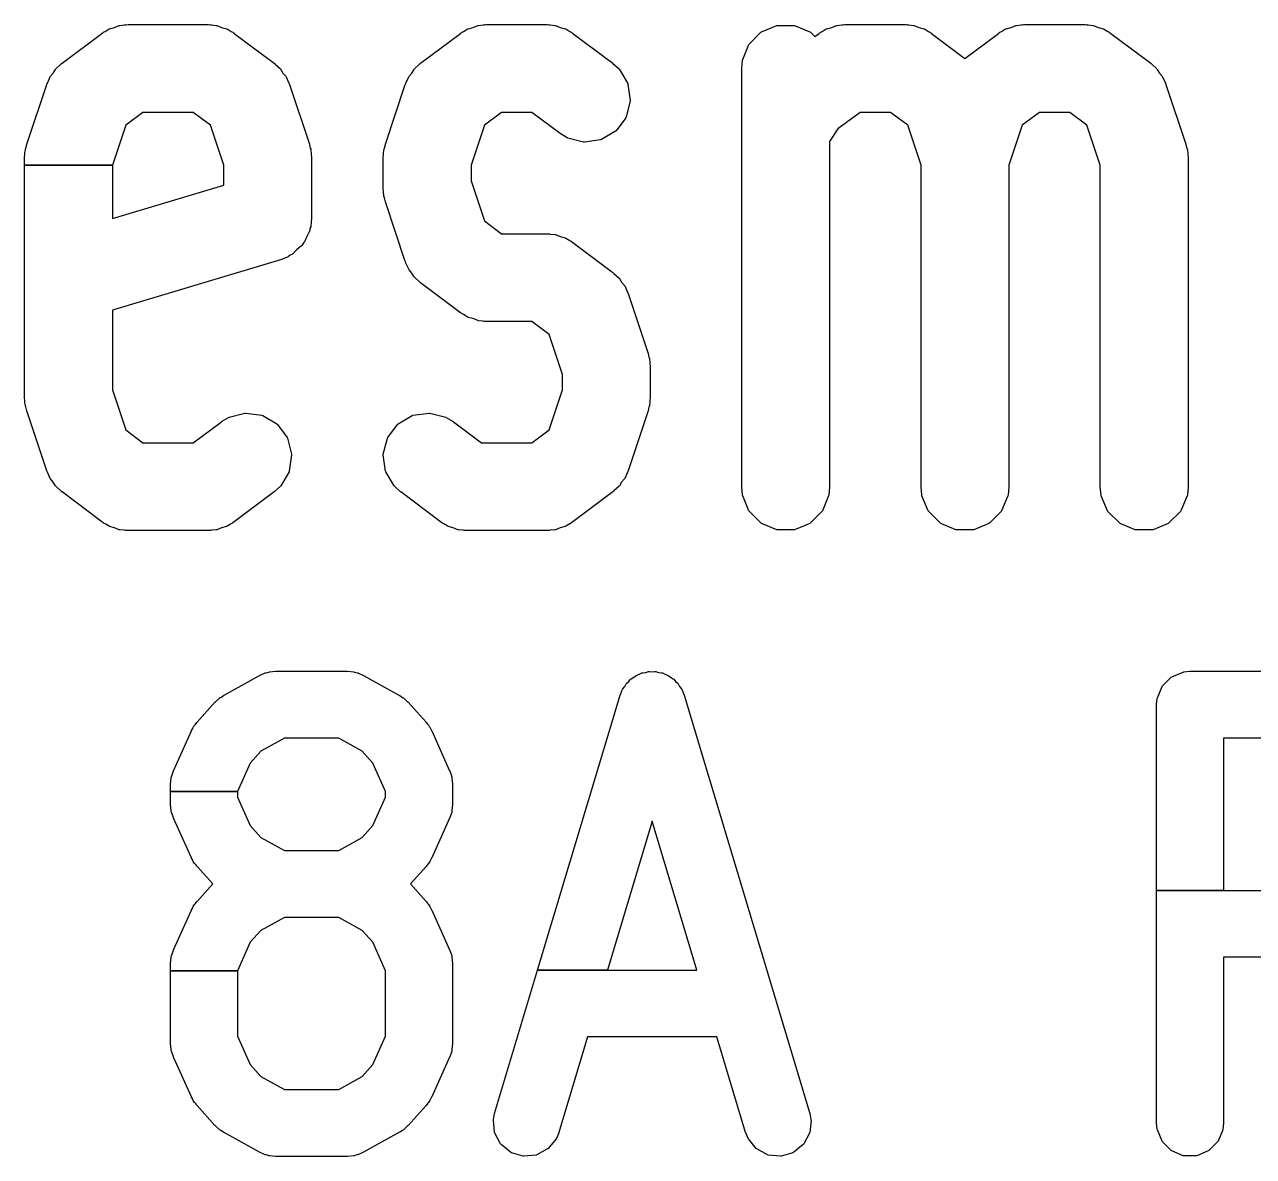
# Model space of a CAD drawing. Header units: millimetres. Extents: x 0 to 98, y 0 to 67.8.
# Drawn here: x 9.135 to 12.073, y 62.215 to 64.921 of the extents above; entities that cross this region are included whole.
import ezdxf

# ---------------------------------------------------------------- set-up
doc = ezdxf.new("R2010")
doc.units = ezdxf.units.MM
doc.layers.add('Edge.Cuts', color=254, linetype='CONTINUOUS', true_color=0xd0d2cd)

msp = doc.modelspace()

# ---------------------------------------------------------------- linework, layer by layer
at = {"layer": 'Edge.Cuts', "linetype": 'CONTINUOUS'}
for p, q in [((9.350649, 64.914508), (9.361911, 64.919171)), ((9.361911, 64.919171), (9.363334, 64.919527)), ((9.363334, 64.919527), (9.374558, 64.920633)), ((9.374558, 64.920633), (9.37665, 64.921168)), ((9.37665, 64.921168), (9.378595, 64.921274)), ((9.378595, 64.921274), (9.379606, 64.92113)), ((9.379606, 64.92113), (9.382844, 64.921448)), ((9.382844, 64.921448), (9.383333, 64.921472)), ((9.383333, 64.921472), (9.573809, 64.921472)), ((9.573809, 64.921472), (9.574298, 64.921448)), ((9.574298, 64.921448), (9.577534, 64.92113)), ((9.577534, 64.92113), (9.578547, 64.921274)), ((9.578547, 64.921274), (9.580493, 64.921168)), ((9.580493, 64.921168), (9.582583, 64.920633)), ((9.582583, 64.920633), (9.593808, 64.919527)), ((9.593808, 64.919527), (9.595232, 64.91917)), ((9.595232, 64.91917), (9.606484, 64.914509)), ((10.207792, 64.914508), (10.219054, 64.919171)), ((10.219054, 64.919171), (10.220477, 64.919527)), ((10.220477, 64.919527), (10.231701, 64.920633)), ((10.231701, 64.920633), (10.233793, 64.921168)), ((10.233793, 64.921168), (10.235738, 64.921274)), ((10.235738, 64.921274), (10.236749, 64.92113)), ((10.236749, 64.92113), (10.239987, 64.921448)), ((10.239987, 64.921448), (10.240476, 64.921472)), ((10.240476, 64.921472), (10.383333, 64.921472)), ((10.383333, 64.921472), (10.383822, 64.921448)), ((10.383822, 64.921448), (10.387058, 64.92113)), ((10.387058, 64.92113), (10.388071, 64.921274)), ((10.388071, 64.921274), (10.390017, 64.921168)), ((10.390017, 64.921168), (10.392107, 64.920633)), ((10.392107, 64.920633), (10.403332, 64.919527)), ((10.403332, 64.919527), (10.404756, 64.91917)), ((10.404756, 64.91917), (10.416008, 64.914509)), ((10.897292, 64.904238), (10.93334, 64.91917)), ((10.93334, 64.91917), (10.935253, 64.919551)), ((10.935253, 64.919551), (10.974271, 64.919551)), ((10.974271, 64.919551), (10.976184, 64.91917)), ((10.976184, 64.91917), (11.012232, 64.904238)), ((11.064935, 64.914508), (11.076197, 64.919171)), ((11.076197, 64.919171), (11.07762, 64.919527)), ((11.07762, 64.919527), (11.088844, 64.920633)), ((11.088844, 64.920633), (11.090936, 64.921168)), ((11.090936, 64.921168), (11.092881, 64.921274)), ((11.092881, 64.921274), (11.093892, 64.92113)), ((11.093892, 64.92113), (11.09713, 64.921448)), ((11.09713, 64.921448), (11.097619, 64.921472)), ((11.097619, 64.921472), (11.240476, 64.921472)), ((11.240476, 64.921472), (11.240965, 64.921448)), ((11.240965, 64.921448), (11.244201, 64.92113)), ((11.244201, 64.92113), (11.245214, 64.921274)), ((11.245214, 64.921274), (11.24716, 64.921168)), ((11.24716, 64.921168), (11.24925, 64.920633)), ((11.24925, 64.920633), (11.260475, 64.919527)), ((11.260475, 64.919527), (11.261899, 64.91917)), ((11.261899, 64.91917), (11.273151, 64.914509)), ((11.493506, 64.914508), (11.504768, 64.919171)), ((11.504768, 64.919171), (11.506191, 64.919527)), ((11.506191, 64.919527), (11.517415, 64.920633)), ((11.517415, 64.920633), (11.519507, 64.921168)), ((11.519507, 64.921168), (11.521452, 64.921274)), ((11.521452, 64.921274), (11.522463, 64.92113)), ((11.522463, 64.92113), (11.525701, 64.921448)), ((11.525701, 64.921448), (11.52619, 64.921472)), ((11.52619, 64.921472), (11.669047, 64.921472)), ((11.669047, 64.921472), (11.669536, 64.921448)), ((11.669536, 64.921448), (11.672771, 64.92113)), ((11.672771, 64.92113), (11.673784, 64.921274)), ((11.673784, 64.921274), (11.67573, 64.921168)), ((11.67573, 64.921168), (11.67782, 64.920633)), ((11.67782, 64.920633), (11.689046, 64.919527)), ((11.689046, 64.919527), (11.690469, 64.91917)), ((11.690469, 64.91917), (11.701716, 64.914512)), ((9.225095, 64.829043), (9.320333, 64.900472)), ((9.320333, 64.900472), (9.320739, 64.900746)), ((9.320739, 64.900746), (9.323518, 64.902434)), ((9.323518, 64.902434), (9.324242, 64.903156)), ((9.324242, 64.903156), (9.325862, 64.904238)), ((9.325862, 64.904238), (9.327851, 64.905063)), ((9.327851, 64.905063), (9.3375, 64.910916)), ((9.3375, 64.910916), (9.338852, 64.911484)), ((9.338852, 64.911484), (9.350649, 64.914508)), ((9.606484, 64.914509), (9.618291, 64.911484)), ((9.618291, 64.911484), (9.619643, 64.910915)), ((9.619643, 64.910915), (9.629286, 64.905065)), ((9.629286, 64.905065), (9.631281, 64.904238)), ((9.631281, 64.904238), (9.632902, 64.903155)), ((9.632902, 64.903155), (9.633623, 64.902434)), ((9.633623, 64.902434), (9.636403, 64.900747)), ((9.636403, 64.900747), (9.636809, 64.900472)), ((9.636809, 64.900472), (9.732047, 64.829043)), ((10.082238, 64.829043), (10.177476, 64.900472)), ((10.177476, 64.900472), (10.177882, 64.900746)), ((10.177882, 64.900746), (10.180661, 64.902434)), ((10.180661, 64.902434), (10.181385, 64.903156)), ((10.181385, 64.903156), (10.183005, 64.904238)), ((10.183005, 64.904238), (10.184994, 64.905063)), ((10.184994, 64.905063), (10.194643, 64.910916)), ((10.194643, 64.910916), (10.195995, 64.911484)), ((10.195995, 64.911484), (10.207792, 64.914508)), ((10.416008, 64.914509), (10.427815, 64.911484)), ((10.427815, 64.911484), (10.429167, 64.910915)), ((10.429167, 64.910915), (10.43881, 64.905065)), ((10.43881, 64.905065), (10.440805, 64.904238)), ((10.440805, 64.904238), (10.442426, 64.903155)), ((10.442426, 64.903155), (10.443147, 64.902434)), ((10.443147, 64.902434), (10.445927, 64.900747)), ((10.445927, 64.900747), (10.446333, 64.900472)), ((10.446333, 64.900472), (10.541571, 64.829043)), ((10.868079, 64.875565), (10.895669, 64.903155)), ((10.895669, 64.903155), (10.897292, 64.904238)), ((11.012232, 64.904238), (11.013855, 64.903155)), ((11.013855, 64.903155), (11.024286, 64.892724)), ((11.024286, 64.892724), (11.034619, 64.900472)), ((11.034619, 64.900472), (11.035025, 64.900746)), ((11.035025, 64.900746), (11.037804, 64.902434)), ((11.037804, 64.902434), (11.038528, 64.903156)), ((11.038528, 64.903156), (11.040148, 64.904238)), ((11.040148, 64.904238), (11.042137, 64.905063)), ((11.042137, 64.905063), (11.051786, 64.910916)), ((11.051786, 64.910916), (11.053138, 64.911484)), ((11.053138, 64.911484), (11.064935, 64.914508)), ((11.273151, 64.914509), (11.284958, 64.911484)), ((11.284958, 64.911484), (11.28631, 64.910915)), ((11.28631, 64.910915), (11.295953, 64.905065)), ((11.295953, 64.905065), (11.297948, 64.904238)), ((11.297948, 64.904238), (11.299569, 64.903155)), ((11.299569, 64.903155), (11.30029, 64.902434)), ((11.30029, 64.902434), (11.30307, 64.900747)), ((11.30307, 64.900747), (11.303476, 64.900472)), ((11.303476, 64.900472), (11.383333, 64.84058)), ((11.383333, 64.84058), (11.46319, 64.900472)), ((11.46319, 64.900472), (11.463596, 64.900746)), ((11.463596, 64.900746), (11.466375, 64.902434)), ((11.466375, 64.902434), (11.467099, 64.903156)), ((11.467099, 64.903156), (11.468719, 64.904238)), ((11.468719, 64.904238), (11.470708, 64.905063)), ((11.470708, 64.905063), (11.480357, 64.910916)), ((11.480357, 64.910916), (11.481709, 64.911484)), ((11.481709, 64.911484), (11.493506, 64.914508)), ((11.701716, 64.914512), (11.713528, 64.911485)), ((11.713528, 64.911485), (11.714881, 64.910916)), ((11.714881, 64.910916), (11.72453, 64.905062)), ((11.72453, 64.905062), (11.726518, 64.904238)), ((11.726518, 64.904238), (11.72814, 64.903155)), ((11.72814, 64.903155), (11.728861, 64.902434)), ((11.728861, 64.902434), (11.731641, 64.900747)), ((11.731641, 64.900747), (11.732047, 64.900472)), ((11.732047, 64.900472), (11.827286, 64.829043)), ((10.852064, 64.837894), (10.866996, 64.873942)), ((10.866996, 64.873942), (10.868079, 64.875565)), ((9.224721, 64.828733), (9.225095, 64.829043)), ((9.732047, 64.829043), (9.732423, 64.828731)), ((10.081864, 64.828733), (10.082238, 64.829043)), ((10.541571, 64.829043), (10.541949, 64.82873)), ((10.849786, 64.816962), (10.851707, 64.836471)), ((10.851707, 64.836471), (10.852064, 64.837894)), ((11.827286, 64.829043), (11.827662, 64.828731)), ((9.197441, 64.797842), (9.204131, 64.805558)), ((9.204131, 64.805558), (9.209338, 64.814349)), ((9.209338, 64.814349), (9.210262, 64.815488)), ((9.210262, 64.815488), (9.222348, 64.826562)), ((9.222348, 64.826562), (9.223009, 64.827322)), ((9.223009, 64.827322), (9.224124, 64.828188)), ((9.224124, 64.828188), (9.224721, 64.828733)), ((9.732423, 64.828731), (9.733014, 64.82819)), ((9.733014, 64.82819), (9.734137, 64.827318)), ((9.734137, 64.827318), (9.734797, 64.826557)), ((9.734797, 64.826557), (9.74688, 64.815487)), ((9.74688, 64.815487), (9.747804, 64.814347)), ((9.747804, 64.814347), (9.753005, 64.805562)), ((9.753005, 64.805562), (9.759701, 64.797842)), ((10.054584, 64.797842), (10.061274, 64.805558)), ((10.061274, 64.805558), (10.066481, 64.814349)), ((10.066481, 64.814349), (10.067405, 64.815488)), ((10.067405, 64.815488), (10.079491, 64.826562)), ((10.079491, 64.826562), (10.080152, 64.827322)), ((10.080152, 64.827322), (10.081267, 64.828188)), ((10.081267, 64.828188), (10.081864, 64.828733)), ((10.541949, 64.82873), (10.556404, 64.815487)), ((10.556404, 64.815487), (10.557328, 64.814347)), ((10.557328, 64.814347), (10.577207, 64.780773)), ((10.849762, 64.816472), (10.849786, 64.816962)), ((10.849762, 63.816472), (10.849762, 64.816472)), ((11.827662, 64.828731), (11.828254, 64.828189)), ((11.828254, 64.828189), (11.829374, 64.827319)), ((11.829374, 64.827319), (11.830029, 64.826564)), ((11.830029, 64.826564), (11.842119, 64.815488)), ((11.842119, 64.815488), (11.843043, 64.814348)), ((11.843043, 64.814348), (11.848246, 64.80556)), ((11.848246, 64.80556), (11.85494, 64.797842)), ((9.140865, 64.63539), (9.188484, 64.778246)), ((9.188484, 64.778246), (9.18866, 64.778701)), ((9.18866, 64.778701), (9.188986, 64.779434)), ((9.188986, 64.779434), (9.189457, 64.780771)), ((9.189457, 64.780771), (9.189972, 64.781643)), ((9.189972, 64.781643), (9.196652, 64.796604)), ((9.196652, 64.796604), (9.197441, 64.797842)), ((9.759701, 64.797842), (9.76049, 64.796604)), ((9.76049, 64.796604), (9.767168, 64.781643)), ((9.767168, 64.781643), (9.767682, 64.780776)), ((9.767682, 64.780776), (9.768149, 64.779447)), ((9.768149, 64.779447), (9.76848, 64.778706)), ((9.76848, 64.778706), (9.768658, 64.778247)), ((9.768658, 64.778247), (9.816277, 64.63539)), ((9.998008, 64.63539), (10.045627, 64.778246)), ((10.045627, 64.778246), (10.045803, 64.778701)), ((10.045803, 64.778701), (10.046129, 64.779434)), ((10.046129, 64.779434), (10.0466, 64.780771)), ((10.0466, 64.780771), (10.047115, 64.781643)), ((10.047115, 64.781643), (10.053795, 64.796604)), ((10.053795, 64.796604), (10.054584, 64.797842)), ((10.577207, 64.780773), (10.577855, 64.778933)), ((10.577855, 64.778933), (10.583373, 64.740307)), ((11.85494, 64.797842), (11.855729, 64.796604)), ((11.855729, 64.796604), (11.862408, 64.781641)), ((11.862408, 64.781641), (11.862922, 64.780774)), ((11.862922, 64.780774), (11.863388, 64.779446)), ((11.863388, 64.779446), (11.863719, 64.778706)), ((11.863719, 64.778706), (11.863897, 64.778247)), ((11.863897, 64.778247), (11.911516, 64.63539)), ((9.418334, 64.711472), (9.377332, 64.680723)), ((9.538808, 64.711472), (9.418334, 64.711472)), ((9.579808, 64.680723), (9.538808, 64.711472)), ((10.275477, 64.711472), (10.234475, 64.680723)), ((10.348332, 64.711472), (10.275477, 64.711472)), ((10.415571, 64.661043), (10.348332, 64.711472)), ((10.583267, 64.738359), (10.573584, 64.700561)), ((10.583373, 64.740307), (10.583267, 64.738359)), ((11.13262, 64.711472), (11.079769, 64.671835)), ((11.205475, 64.711472), (11.13262, 64.711472)), ((11.246475, 64.680723), (11.205475, 64.711472)), ((11.561191, 64.711472), (11.520189, 64.680723)), ((11.634047, 64.711472), (11.561191, 64.711472)), ((11.675047, 64.680723), (11.634047, 64.711472)), ((10.57274, 64.698802), (10.549329, 64.667588)), ((10.573584, 64.700561), (10.57274, 64.698802)), ((9.377332, 64.680723), (9.345476, 64.58515)), ((9.611666, 64.58515), (9.579808, 64.680723)), ((10.234475, 64.680723), (10.202619, 64.58515)), ((10.415977, 64.660768), (10.415571, 64.661043)), ((10.432737, 64.650599), (10.415977, 64.660768)), ((10.547876, 64.666286), (10.514301, 64.646407)), ((10.549329, 64.667588), (10.547876, 64.666286)), ((11.079769, 64.671835), (11.059762, 64.641824)), ((11.278333, 64.58515), (11.246475, 64.680723)), ((11.520189, 64.680723), (11.488333, 64.58515)), ((11.706905, 64.58515), (11.675047, 64.680723)), ((9.137421, 64.622186), (9.137777, 64.623607)), ((9.137777, 64.623607), (9.138627, 64.625662)), ((9.138627, 64.625662), (9.140733, 64.634918)), ((9.140733, 64.634918), (9.140865, 64.63539)), ((9.816277, 64.63539), (9.81641, 64.634917)), ((9.81641, 64.634917), (9.818515, 64.625657)), ((9.818515, 64.625657), (9.819364, 64.623609)), ((9.819364, 64.623609), (9.819721, 64.622185)), ((9.994564, 64.622186), (9.99492, 64.623607)), ((9.99492, 64.623607), (9.99577, 64.625662)), ((9.99577, 64.625662), (9.997876, 64.634918)), ((9.997876, 64.634918), (9.998008, 64.63539)), ((10.43409, 64.65003), (10.432737, 64.650599)), ((10.471887, 64.640347), (10.43409, 64.65003)), ((10.473835, 64.640241), (10.471887, 64.640347)), ((10.512461, 64.645759), (10.473835, 64.640241)), ((10.514301, 64.646407), (10.512461, 64.645759)), ((11.059762, 64.641824), (11.059762, 63.816472)), ((11.911516, 64.63539), (11.911649, 64.634917)), ((11.911649, 64.634917), (11.913754, 64.625657)), ((11.913754, 64.625657), (11.914603, 64.623609)), ((11.914603, 64.623609), (11.91496, 64.622185)), ((9.135476, 64.602186), (9.1355, 64.602676)), ((9.135476, 64.58515), (9.135476, 64.602186)), ((9.1355, 64.602676), (9.13643, 64.612132)), ((9.136274, 64.614339), (9.136385, 64.615801)), ((9.13643, 64.612132), (9.136274, 64.614339)), ((9.136385, 64.615801), (9.137102, 64.618961)), ((9.137102, 64.618961), (9.137421, 64.622186)), ((9.819721, 64.622185), (9.820038, 64.618957)), ((9.820038, 64.618957), (9.820756, 64.615803)), ((9.820868, 64.614338), (9.82071, 64.61213)), ((9.82071, 64.61213), (9.821642, 64.602676)), ((9.820756, 64.615803), (9.820868, 64.614338)), ((9.821642, 64.602676), (9.821666, 64.602186)), ((9.821666, 64.602186), (9.821666, 64.459329)), ((9.992619, 64.602186), (9.992643, 64.602676)), ((9.992619, 64.530758), (9.992619, 64.602186)), ((9.992643, 64.602676), (9.993573, 64.612132)), ((9.993417, 64.614339), (9.993528, 64.615801)), ((9.993573, 64.612132), (9.993417, 64.614339)), ((9.993528, 64.615801), (9.994245, 64.618961)), ((9.994245, 64.618961), (9.994564, 64.622186)), ((11.91496, 64.622185), (11.915277, 64.618957)), ((11.915277, 64.618957), (11.915995, 64.615803)), ((11.916107, 64.614338), (11.915949, 64.61213)), ((11.915949, 64.61213), (11.916881, 64.602676)), ((11.915995, 64.615803), (11.916107, 64.614338)), ((11.916881, 64.602676), (11.916905, 64.602186)), ((11.916905, 64.602186), (11.916905, 63.816472)), ((9.135476, 64.030758), (9.135476, 64.58515)), ((9.135476, 64.58515), (9.345476, 64.58515)), ((9.345476, 64.58515), (9.135476, 64.58515)), ((9.345476, 64.58515), (9.345476, 64.457597)), ((9.611666, 64.537454), (9.611666, 64.58515)), ((10.202619, 64.58515), (10.202619, 64.547795)), ((11.278333, 63.816472), (11.278333, 64.58515)), ((11.488333, 64.58515), (11.488333, 63.816472)), ((11.706905, 63.816472), (11.706905, 64.58515)), ((9.345476, 64.457597), (9.611666, 64.537454)), ((10.202619, 64.547795), (10.234475, 64.452222)), ((9.992643, 64.530268), (9.992619, 64.530758)), ((9.993573, 64.520814), (9.992643, 64.530268)), ((9.993417, 64.518605), (9.993573, 64.520814)), ((9.993528, 64.517143), (9.993417, 64.518605)), ((9.994245, 64.513985), (9.993528, 64.517143)), ((9.994564, 64.510758), (9.994245, 64.513985)), ((9.99492, 64.509336), (9.994564, 64.510758)), ((9.99577, 64.507281), (9.99492, 64.509336)), ((9.997876, 64.498026), (9.99577, 64.507281)), ((9.998008, 64.497554), (9.997876, 64.498026)), ((10.045626, 64.354697), (9.998008, 64.497554)), ((9.821642, 64.458839), (9.819721, 64.43933)), ((9.821666, 64.459329), (9.821642, 64.458839)), ((10.234475, 64.452222), (10.275476, 64.421472)), ((9.816673, 64.427636), (9.809897, 64.415054)), ((9.817245, 64.429503), (9.816673, 64.427636)), ((9.817686, 64.43386), (9.817245, 64.429503)), ((9.819364, 64.437906), (9.817686, 64.43386)), ((9.819721, 64.43933), (9.819364, 64.437906)), ((10.275476, 64.421472), (10.383333, 64.421472)), ((10.383333, 64.421472), (10.383822, 64.421448)), ((10.383822, 64.421448), (10.387058, 64.42113)), ((10.387058, 64.42113), (10.388071, 64.421274)), ((10.388071, 64.421274), (10.390017, 64.421168)), ((10.390017, 64.421168), (10.392107, 64.420633)), ((10.392107, 64.420633), (10.403332, 64.419527)), ((10.403332, 64.419527), (10.404756, 64.41917)), ((10.404756, 64.41917), (10.416008, 64.414509)), ((9.796932, 64.391778), (9.785858, 64.382748)), ((9.798175, 64.393283), (9.796932, 64.391778)), ((9.800251, 64.397141), (9.798175, 64.393283)), ((9.803348, 64.400236), (9.800251, 64.397141)), ((9.804432, 64.401859), (9.803348, 64.400236)), ((9.809897, 64.415054), (9.804432, 64.401859)), ((10.416008, 64.414509), (10.427815, 64.411484)), ((10.427815, 64.411484), (10.429167, 64.410915)), ((10.429167, 64.410915), (10.43881, 64.405065)), ((10.43881, 64.405065), (10.440805, 64.404238)), ((10.440805, 64.404238), (10.442426, 64.403155)), ((10.442426, 64.403155), (10.443147, 64.402434)), ((10.443147, 64.402434), (10.445927, 64.400747)), ((10.445927, 64.400747), (10.446333, 64.400472)), ((10.446333, 64.400472), (10.541571, 64.329043)), ((9.7473, 64.358921), (9.746838, 64.358757)), ((9.765434, 64.366367), (9.7473, 64.358921)), ((9.766696, 64.367118), (9.765434, 64.366367)), ((9.770089, 64.369887), (9.766696, 64.367118)), ((9.774136, 64.371562), (9.770089, 64.369887)), ((9.775759, 64.372647), (9.774136, 64.371562)), ((9.785858, 64.382748), (9.775759, 64.372647)), ((9.746838, 64.358757), (9.345476, 64.238349)), ((10.045803, 64.354242), (10.045626, 64.354697)), ((10.046127, 64.353515), (10.045803, 64.354242)), ((10.046601, 64.35217), (10.046127, 64.353515)), ((10.04711, 64.351309), (10.046601, 64.35217)), ((10.053795, 64.336338), (10.04711, 64.351309)), ((10.054584, 64.335101), (10.053795, 64.336338)), ((10.061276, 64.327385), (10.054584, 64.335101)), ((10.066482, 64.318594), (10.061276, 64.327385)), ((10.067406, 64.317455), (10.066482, 64.318594)), ((10.079491, 64.306383), (10.067406, 64.317455)), ((10.080149, 64.305625), (10.079491, 64.306383)), ((10.081257, 64.304766), (10.080149, 64.305625)), ((10.081861, 64.304212), (10.081257, 64.304766)), ((10.082238, 64.3039), (10.081861, 64.304212)), ((10.177476, 64.232472), (10.082238, 64.3039)), ((10.541571, 64.329043), (10.541947, 64.328731)), ((10.541947, 64.328731), (10.542538, 64.32819)), ((10.542538, 64.32819), (10.543661, 64.327318)), ((10.543661, 64.327318), (10.544321, 64.326557)), ((10.544321, 64.326557), (10.556404, 64.315487)), ((10.556404, 64.315487), (10.557328, 64.314347)), ((10.557328, 64.314347), (10.562529, 64.305562)), ((10.562529, 64.305562), (10.569225, 64.297842)), ((10.569225, 64.297842), (10.570014, 64.296604)), ((10.570014, 64.296604), (10.576692, 64.281643)), ((10.576692, 64.281643), (10.577206, 64.280776)), ((10.577206, 64.280776), (10.577673, 64.279447)), ((10.577673, 64.279447), (10.578004, 64.278706)), ((10.578004, 64.278706), (10.578182, 64.278247)), ((10.578182, 64.278247), (10.625801, 64.13539)), ((9.345476, 64.238349), (9.345476, 64.047795)), ((10.177883, 64.232197), (10.177476, 64.232472)), ((10.180659, 64.230513), (10.177883, 64.232197)), ((10.181383, 64.229789), (10.180659, 64.230513)), ((10.183006, 64.228705), (10.181383, 64.229789)), ((10.184995, 64.227882), (10.183006, 64.228705)), ((10.194642, 64.222028), (10.184995, 64.227882)), ((10.195995, 64.221459), (10.194642, 64.222028)), ((10.207805, 64.218434), (10.195995, 64.221459)), ((10.219054, 64.213774), (10.207805, 64.218434)), ((10.220477, 64.213417), (10.219054, 64.213774)), ((10.231705, 64.212313), (10.220477, 64.213417)), ((10.233792, 64.211777), (10.231705, 64.212313)), ((10.235742, 64.21167), (10.233792, 64.211777)), ((10.236752, 64.211815), (10.235742, 64.21167)), ((10.239986, 64.211496), (10.236752, 64.211815)), ((10.240476, 64.211472), (10.239986, 64.211496)), ((10.348332, 64.211472), (10.240476, 64.211472)), ((10.389332, 64.180723), (10.348332, 64.211472)), ((10.42119, 64.08515), (10.389332, 64.180723)), ((10.625801, 64.13539), (10.625934, 64.134917)), ((10.625934, 64.134917), (10.628039, 64.125657)), ((10.628039, 64.125657), (10.628888, 64.123609)), ((10.628888, 64.123609), (10.629245, 64.122185)), ((10.629245, 64.122185), (10.629562, 64.118957)), ((10.629562, 64.118957), (10.63028, 64.115803)), ((10.630392, 64.114338), (10.630234, 64.11213)), ((10.630234, 64.11213), (10.631166, 64.102676)), ((10.63028, 64.115803), (10.630392, 64.114338)), ((10.631166, 64.102676), (10.63119, 64.102186)), ((10.63119, 64.102186), (10.63119, 64.030758)), ((10.42119, 64.047797), (10.42119, 64.08515)), ((9.345476, 64.047795), (9.377332, 63.952222)), ((10.389332, 63.952222), (10.42119, 64.047797)), ((9.1355, 64.030268), (9.135476, 64.030758)), ((9.13643, 64.020814), (9.1355, 64.030268)), ((9.136274, 64.018605), (9.13643, 64.020814)), ((9.136385, 64.017143), (9.136274, 64.018605)), ((9.137102, 64.013985), (9.136385, 64.017143)), ((9.137421, 64.010758), (9.137102, 64.013985)), ((9.137777, 64.009336), (9.137421, 64.010758)), ((9.138627, 64.007281), (9.137777, 64.009336)), ((9.140733, 63.998026), (9.138627, 64.007281)), ((10.628038, 64.007286), (10.625934, 63.998027)), ((10.628888, 64.009334), (10.628038, 64.007286)), ((10.629245, 64.01076), (10.628888, 64.009334)), ((10.629562, 64.013988), (10.629245, 64.01076)), ((10.63028, 64.017141), (10.629562, 64.013988)), ((10.631166, 64.030268), (10.630234, 64.020816)), ((10.630234, 64.020816), (10.630392, 64.018606)), ((10.630392, 64.018606), (10.63028, 64.017141)), ((10.63119, 64.030758), (10.631166, 64.030268)), ((9.140865, 63.997554), (9.140733, 63.998026)), ((9.188483, 63.854697), (9.140865, 63.997554)), ((9.606453, 63.972175), (9.623213, 63.982344)), ((9.623213, 63.982344), (9.624566, 63.982913)), ((9.624566, 63.982913), (9.662364, 63.992596)), ((9.662364, 63.992596), (9.664312, 63.992702)), ((9.664312, 63.992702), (9.702938, 63.987184)), ((9.702938, 63.987184), (9.704779, 63.986536)), ((9.704779, 63.986536), (9.738353, 63.966656)), ((10.028313, 63.966656), (10.061887, 63.986536)), ((10.061887, 63.986536), (10.063728, 63.987184)), ((10.063728, 63.987184), (10.102354, 63.992702)), ((10.102354, 63.992702), (10.104302, 63.992596)), ((10.104302, 63.992596), (10.1421, 63.982913)), ((10.1421, 63.982913), (10.143453, 63.982344)), ((10.143453, 63.982344), (10.160213, 63.972175)), ((10.625801, 63.997554), (10.578182, 63.854696)), ((10.625934, 63.998027), (10.625801, 63.997554)), ((9.377332, 63.952222), (9.418333, 63.921472)), ((9.538809, 63.921472), (9.606047, 63.9719)), ((9.606047, 63.9719), (9.606453, 63.972175)), ((9.738353, 63.966656), (9.739805, 63.965354)), ((9.739805, 63.965354), (9.763216, 63.93414)), ((10.00345, 63.93414), (10.026861, 63.965354)), ((10.026861, 63.965354), (10.028313, 63.966656)), ((10.160213, 63.972175), (10.160619, 63.9719)), ((10.160619, 63.9719), (10.227857, 63.921472)), ((10.348333, 63.921472), (10.389332, 63.952222)), ((9.418333, 63.921472), (9.538809, 63.921472)), ((9.763216, 63.93414), (9.76406, 63.932381)), ((9.76406, 63.932381), (9.773743, 63.894583)), ((9.992923, 63.894583), (10.002606, 63.932381)), ((10.002606, 63.932381), (10.00345, 63.93414)), ((10.227857, 63.921472), (10.348333, 63.921472)), ((9.773849, 63.892635), (9.768331, 63.854009)), ((9.773743, 63.894583), (9.773849, 63.892635)), ((9.992817, 63.892635), (9.992923, 63.894583)), ((9.998335, 63.854009), (9.992817, 63.892635)), ((9.18866, 63.854242), (9.188483, 63.854697)), ((9.188984, 63.853515), (9.18866, 63.854242)), ((9.189458, 63.85217), (9.188984, 63.853515)), ((9.189967, 63.851309), (9.189458, 63.85217)), ((9.196652, 63.836338), (9.189967, 63.851309)), ((9.197441, 63.835101), (9.196652, 63.836338)), ((9.204133, 63.827385), (9.197441, 63.835101)), ((9.767683, 63.852168), (9.747803, 63.818594)), ((9.768331, 63.854009), (9.767683, 63.852168)), ((9.998983, 63.852168), (9.998335, 63.854009)), ((10.018863, 63.818594), (9.998983, 63.852168)), ((10.569225, 63.835101), (10.562532, 63.827386)), ((10.570014, 63.836339), (10.569225, 63.835101)), ((10.576693, 63.851303), (10.570014, 63.836339)), ((10.577206, 63.852167), (10.576693, 63.851303)), ((10.577678, 63.853511), (10.577206, 63.852167)), ((10.578003, 63.854236), (10.577678, 63.853511)), ((10.578182, 63.854696), (10.578003, 63.854236)), ((9.209339, 63.818594), (9.204133, 63.827385)), ((9.210263, 63.817455), (9.209339, 63.818594)), ((9.222348, 63.806383), (9.210263, 63.817455)), ((9.223006, 63.805625), (9.222348, 63.806383)), ((9.224114, 63.804766), (9.223006, 63.805625)), ((9.224718, 63.804212), (9.224114, 63.804766)), ((9.225095, 63.8039), (9.224718, 63.804212)), ((9.320333, 63.732472), (9.225095, 63.8039)), ((9.732047, 63.8039), (9.636809, 63.732472)), ((9.732425, 63.804213), (9.732047, 63.8039)), ((9.746879, 63.817455), (9.732425, 63.804213)), ((9.747803, 63.818594), (9.746879, 63.817455)), ((10.019787, 63.817455), (10.018863, 63.818594)), ((10.034241, 63.804213), (10.019787, 63.817455)), ((10.034619, 63.8039), (10.034241, 63.804213)), ((10.129857, 63.732472), (10.034619, 63.8039)), ((10.541571, 63.8039), (10.446333, 63.732472)), ((10.54195, 63.804214), (10.541571, 63.8039)), ((10.542552, 63.804767), (10.54195, 63.804214)), ((10.543662, 63.805627), (10.542552, 63.804767)), ((10.544322, 63.80639), (10.543662, 63.805627)), ((10.556402, 63.817455), (10.544322, 63.80639)), ((10.557328, 63.818595), (10.556402, 63.817455)), ((10.562532, 63.827386), (10.557328, 63.818595)), ((10.849786, 63.815982), (10.849762, 63.816472)), ((10.851707, 63.796473), (10.849786, 63.815982)), ((11.059738, 63.815982), (11.057817, 63.796473)), ((11.059762, 63.816472), (11.059738, 63.815982)), ((11.278357, 63.815982), (11.278333, 63.816472)), ((11.280278, 63.796473), (11.278357, 63.815982)), ((11.488309, 63.815982), (11.486388, 63.796473)), ((11.488333, 63.816472), (11.488309, 63.815982)), ((11.706929, 63.815982), (11.706905, 63.816472)), ((11.70885, 63.796473), (11.706929, 63.815982)), ((11.916881, 63.815982), (11.91496, 63.796473)), ((11.916905, 63.816472), (11.916881, 63.815982)), ((10.852064, 63.79505), (10.851707, 63.796473)), ((10.866996, 63.759002), (10.852064, 63.79505)), ((11.05746, 63.79505), (11.042528, 63.759002)), ((11.057817, 63.796473), (11.05746, 63.79505)), ((11.280635, 63.79505), (11.280278, 63.796473)), ((11.295567, 63.759002), (11.280635, 63.79505)), ((11.486031, 63.79505), (11.471099, 63.759002)), ((11.486388, 63.796473), (11.486031, 63.79505)), ((11.709207, 63.79505), (11.70885, 63.796473)), ((11.724139, 63.759002), (11.709207, 63.79505)), ((11.914603, 63.79505), (11.899671, 63.759002)), ((11.91496, 63.796473), (11.914603, 63.79505)), ((10.868079, 63.757379), (10.866996, 63.759002)), ((10.895669, 63.729789), (10.868079, 63.757379)), ((11.041445, 63.757379), (11.013855, 63.729789)), ((11.042528, 63.759002), (11.041445, 63.757379)), ((11.29665, 63.757379), (11.295567, 63.759002)), ((11.32424, 63.729789), (11.29665, 63.757379)), ((11.470016, 63.757379), (11.442426, 63.729789)), ((11.471099, 63.759002), (11.470016, 63.757379)), ((11.725222, 63.757379), (11.724139, 63.759002)), ((11.752812, 63.729789), (11.725222, 63.757379)), ((11.898588, 63.757379), (11.870998, 63.729789)), ((11.899671, 63.759002), (11.898588, 63.757379)), ((9.32074, 63.732197), (9.320333, 63.732472)), ((9.323516, 63.730513), (9.32074, 63.732197)), ((9.32424, 63.729789), (9.323516, 63.730513)), ((9.325863, 63.728705), (9.32424, 63.729789)), ((9.327852, 63.727882), (9.325863, 63.728705)), ((9.337499, 63.722028), (9.327852, 63.727882)), ((9.338852, 63.721459), (9.337499, 63.722028)), ((9.350662, 63.718434), (9.338852, 63.721459)), ((9.361911, 63.713774), (9.350662, 63.718434)), ((9.363334, 63.713417), (9.361911, 63.713774)), ((9.374562, 63.712313), (9.363334, 63.713417)), ((9.593808, 63.713417), (9.58258, 63.712313)), ((9.595232, 63.713774), (9.593808, 63.713417)), ((9.606481, 63.718435), (9.595232, 63.713774)), ((9.61829, 63.721459), (9.606481, 63.718435)), ((9.619643, 63.722028), (9.61829, 63.721459)), ((9.62929, 63.727883), (9.619643, 63.722028)), ((9.631278, 63.728705), (9.62929, 63.727883)), ((9.632903, 63.729791), (9.631278, 63.728705)), ((9.633622, 63.730512), (9.632903, 63.729791)), ((9.636402, 63.732197), (9.633622, 63.730512)), ((9.636809, 63.732472), (9.636402, 63.732197)), ((10.130264, 63.732197), (10.129857, 63.732472)), ((10.13304, 63.730513), (10.130264, 63.732197)), ((10.133764, 63.729789), (10.13304, 63.730513)), ((10.135387, 63.728705), (10.133764, 63.729789)), ((10.137376, 63.727882), (10.135387, 63.728705)), ((10.147023, 63.722028), (10.137376, 63.727882)), ((10.148376, 63.721459), (10.147023, 63.722028)), ((10.160186, 63.718434), (10.148376, 63.721459)), ((10.171435, 63.713774), (10.160186, 63.718434)), ((10.172858, 63.713417), (10.171435, 63.713774)), ((10.184086, 63.712313), (10.172858, 63.713417)), ((10.403332, 63.713417), (10.392104, 63.712313)), ((10.404756, 63.713774), (10.403332, 63.713417)), ((10.416005, 63.718435), (10.404756, 63.713774)), ((10.427814, 63.721459), (10.416005, 63.718435)), ((10.429167, 63.722028), (10.427814, 63.721459)), ((10.438814, 63.727883), (10.429167, 63.722028)), ((10.440802, 63.728705), (10.438814, 63.727883)), ((10.442427, 63.729791), (10.440802, 63.728705)), ((10.443146, 63.730512), (10.442427, 63.729791)), ((10.445926, 63.732197), (10.443146, 63.730512)), ((10.446333, 63.732472), (10.445926, 63.732197)), ((10.897292, 63.728706), (10.895669, 63.729789)), ((10.93334, 63.713774), (10.897292, 63.728706)), ((10.935253, 63.713393), (10.93334, 63.713774)), ((10.974271, 63.713393), (10.935253, 63.713393)), ((10.976184, 63.713774), (10.974271, 63.713393)), ((11.012232, 63.728706), (10.976184, 63.713774)), ((11.013855, 63.729789), (11.012232, 63.728706)), ((11.325863, 63.728706), (11.32424, 63.729789)), ((11.361911, 63.713774), (11.325863, 63.728706)), ((11.363824, 63.713393), (11.361911, 63.713774)), ((11.402842, 63.713393), (11.363824, 63.713393)), ((11.404755, 63.713774), (11.402842, 63.713393)), ((11.440803, 63.728706), (11.404755, 63.713774)), ((11.442426, 63.729789), (11.440803, 63.728706)), ((11.754435, 63.728706), (11.752812, 63.729789)), ((11.790483, 63.713774), (11.754435, 63.728706)), ((11.792396, 63.713393), (11.790483, 63.713774)), ((11.831414, 63.713393), (11.792396, 63.713393)), ((11.833327, 63.713774), (11.831414, 63.713393)), ((11.869375, 63.728706), (11.833327, 63.713774)), ((11.870998, 63.729789), (11.869375, 63.728706)), ((9.376649, 63.711777), (9.374562, 63.712313)), ((9.378599, 63.71167), (9.376649, 63.711777)), ((9.379609, 63.711815), (9.378599, 63.71167)), ((9.382843, 63.711496), (9.379609, 63.711815)), ((9.383333, 63.711472), (9.382843, 63.711496)), ((9.573809, 63.711472), (9.383333, 63.711472)), ((9.5743, 63.711496), (9.573809, 63.711472)), ((9.577531, 63.711815), (9.5743, 63.711496)), ((9.578543, 63.71167), (9.577531, 63.711815)), ((9.580494, 63.711777), (9.578543, 63.71167)), ((9.58258, 63.712313), (9.580494, 63.711777)), ((10.186173, 63.711777), (10.184086, 63.712313)), ((10.188123, 63.71167), (10.186173, 63.711777)), ((10.189133, 63.711815), (10.188123, 63.71167)), ((10.192367, 63.711496), (10.189133, 63.711815)), ((10.192857, 63.711472), (10.192367, 63.711496)), ((10.383333, 63.711472), (10.192857, 63.711472)), ((10.383824, 63.711496), (10.383333, 63.711472)), ((10.387055, 63.711815), (10.383824, 63.711496)), ((10.388067, 63.71167), (10.387055, 63.711815)), ((10.390018, 63.711777), (10.388067, 63.71167)), ((10.392104, 63.712313), (10.390018, 63.711777)), ((9.611148, 63.317495), (9.696863, 63.365114)), ((9.696863, 63.365114), (9.697303, 63.365331)), ((9.697303, 63.365331), (9.710793, 63.371177)), ((9.710793, 63.371177), (9.712209, 63.371556)), ((9.712209, 63.371556), (9.715813, 63.371971)), ((9.715813, 63.371971), (9.719169, 63.37336)), ((9.719169, 63.37336), (9.720592, 63.373716)), ((9.720592, 63.373716), (9.735224, 63.375157)), ((9.735224, 63.375157), (9.735714, 63.375181)), ((9.735714, 63.375181), (9.907142, 63.375181)), ((9.907142, 63.375181), (9.907632, 63.375157)), ((9.907632, 63.375157), (9.922264, 63.373716)), ((9.922264, 63.373716), (9.923688, 63.373359)), ((9.923688, 63.373359), (9.92704, 63.371971)), ((9.92704, 63.371971), (9.930645, 63.371556)), ((9.930645, 63.371556), (9.932062, 63.371177)), ((9.932062, 63.371177), (9.945553, 63.365331)), ((9.945553, 63.365331), (9.945993, 63.365114)), ((9.945993, 63.365114), (10.031708, 63.317495)), ((10.585586, 63.357413), (10.591873, 63.360801)), ((10.591873, 63.360801), (10.597403, 63.365308)), ((10.597403, 63.365308), (10.599125, 63.366222)), ((10.599125, 63.366222), (10.605489, 63.368133)), ((10.605489, 63.368133), (10.611352, 63.371288)), ((10.611352, 63.371288), (10.613216, 63.371859)), ((10.613216, 63.371859), (10.620322, 63.372582)), ((10.620322, 63.372582), (10.627156, 63.374631)), ((10.627156, 63.374631), (10.629097, 63.374816)), ((10.629097, 63.374816), (10.635709, 63.374145)), ((10.635709, 63.374145), (10.642331, 63.374817)), ((10.642331, 63.374817), (10.644272, 63.374632)), ((10.644272, 63.374632), (10.651114, 63.37258)), ((10.651114, 63.37258), (10.658212, 63.371858)), ((10.658212, 63.371858), (10.660076, 63.371287)), ((10.660076, 63.371287), (10.66593, 63.368136)), ((10.66593, 63.368136), (10.672303, 63.366223)), ((10.672303, 63.366223), (10.674026, 63.365309)), ((10.674026, 63.365309), (10.679561, 63.360795)), ((10.679561, 63.360795), (10.685841, 63.357413)), ((11.855532, 63.340385), (11.876224, 63.361077)), ((11.876224, 63.361077), (11.877847, 63.36216)), ((11.877847, 63.36216), (11.904883, 63.373359)), ((11.904883, 63.373359), (11.906306, 63.373716)), ((11.906306, 63.373716), (11.920938, 63.375157)), ((11.920938, 63.375157), (11.921428, 63.375181)), ((11.921428, 63.375181), (12.264285, 63.375181)), ((10.559683, 63.319684), (10.564837, 63.332232)), ((10.564837, 63.332232), (10.565587, 63.333492)), ((10.565587, 63.333492), (10.570095, 63.339023)), ((10.570095, 63.339023), (10.573482, 63.345309)), ((10.573482, 63.345309), (10.574724, 63.346813)), ((10.574724, 63.346813), (10.579878, 63.351017)), ((10.579878, 63.351017), (10.584082, 63.356171)), ((10.584082, 63.356171), (10.585586, 63.357413)), ((10.685841, 63.357413), (10.687346, 63.356171)), ((10.687346, 63.356171), (10.691548, 63.351018)), ((10.691548, 63.351018), (10.696704, 63.346813)), ((10.696704, 63.346813), (10.697946, 63.345309)), ((10.697946, 63.345309), (10.701329, 63.339026)), ((10.701329, 63.339026), (10.705841, 63.333493)), ((10.705841, 63.333493), (10.706591, 63.332232)), ((10.706591, 63.332232), (10.711742, 63.319687)), ((11.84325, 63.311726), (11.854449, 63.338762)), ((11.854449, 63.338762), (11.855532, 63.340385)), ((9.590536, 63.301079), (9.590881, 63.301426)), ((9.590881, 63.301426), (9.596601, 63.306649)), ((9.596601, 63.306649), (9.597571, 63.307869)), ((9.597571, 63.307869), (9.598638, 63.308869)), ((9.598638, 63.308869), (9.600277, 63.310005)), ((9.600277, 63.310005), (9.601742, 63.31134)), ((9.601742, 63.31134), (9.602956, 63.312158)), ((9.602956, 63.312158), (9.604359, 63.312829)), ((9.604359, 63.312829), (9.610731, 63.317236)), ((9.610731, 63.317236), (9.611148, 63.317495)), ((10.031708, 63.317495), (10.032125, 63.317236)), ((10.032125, 63.317236), (10.038498, 63.312827)), ((10.038498, 63.312827), (10.039899, 63.312158)), ((10.039899, 63.312158), (10.041116, 63.311339)), ((10.041116, 63.311339), (10.042581, 63.310001)), ((10.042581, 63.310001), (10.044215, 63.308871)), ((10.044215, 63.308871), (10.045288, 63.307867)), ((10.045288, 63.307867), (10.046256, 63.306647)), ((10.046256, 63.306647), (10.051975, 63.301427)), ((10.051975, 63.301427), (10.05232, 63.301079)), ((10.361906, 62.660896), (10.559088, 63.318169)), ((10.559088, 63.318169), (10.559248, 63.318622)), ((10.559248, 63.318622), (10.559366, 63.318911)), ((10.559366, 63.318911), (10.559407, 63.318895)), ((10.559407, 63.318895), (10.559605, 63.319537)), ((10.559605, 63.319537), (10.559683, 63.319684)), ((10.711742, 63.319687), (10.711818, 63.319546)), ((10.711818, 63.319546), (10.712013, 63.318908)), ((10.712013, 63.318908), (10.712055, 63.318925)), ((10.712055, 63.318925), (10.712174, 63.318636)), ((10.712174, 63.318636), (10.71234, 63.318169)), ((10.71234, 63.318169), (11.01234, 62.318169)), ((11.841452, 63.295671), (11.842893, 63.310303)), ((11.842893, 63.310303), (11.84325, 63.311726)), ((9.547679, 63.25346), (9.590536, 63.301079)), ((10.05232, 63.301079), (10.095177, 63.25346)), ((11.841428, 63.295181), (11.841452, 63.295671)), ((11.841428, 62.851372), (11.841428, 63.295181)), ((9.538651, 63.241239), (9.540323, 63.243512)), ((9.540323, 63.243512), (9.541731, 63.245963)), ((9.541731, 63.245963), (9.542639, 63.247113)), ((9.542639, 63.247113), (9.543736, 63.248147)), ((9.543736, 63.248147), (9.547369, 63.25308)), ((9.547369, 63.25308), (9.547679, 63.25346)), ((10.095177, 63.25346), (10.095487, 63.25308)), ((10.095487, 63.25308), (10.099119, 63.248147)), ((10.099119, 63.248147), (10.100218, 63.247112)), ((10.100218, 63.247112), (10.101127, 63.24596)), ((10.101127, 63.24596), (10.102533, 63.24351)), ((10.102533, 63.24351), (10.104204, 63.24124)), ((9.491331, 63.137534), (9.534188, 63.232773)), ((9.534188, 63.232773), (9.534411, 63.233209)), ((9.534411, 63.233209), (9.537461, 63.238527)), ((9.537461, 63.238527), (9.537965, 63.239946)), ((9.537965, 63.239946), (9.538651, 63.241239)), ((9.756444, 63.215181), (9.700526, 63.184118)), ((9.886412, 63.215181), (9.756444, 63.215181)), ((9.942328, 63.184118), (9.886412, 63.215181)), ((10.104204, 63.24124), (10.104892, 63.239943)), ((10.104892, 63.239943), (10.105392, 63.238528)), ((10.105392, 63.238528), (10.108445, 63.233209)), ((10.108445, 63.233209), (10.108668, 63.232772)), ((10.108668, 63.232772), (10.151525, 63.137534)), ((12.243555, 63.215181), (12.001428, 63.215181)), ((12.001428, 63.215181), (12.001428, 62.851372)), ((9.700526, 63.184118), (9.674966, 63.155717)), ((9.967888, 63.155717), (9.942328, 63.184118)), ((9.674966, 63.155717), (9.644285, 63.087535)), ((9.998571, 63.087534), (9.967888, 63.155717)), ((9.486461, 63.123143), (9.491152, 63.137077)), ((9.491152, 63.137077), (9.491331, 63.137534)), ((10.151525, 63.137534), (10.151704, 63.137077)), ((10.151704, 63.137077), (10.156395, 63.123142)), ((9.484285, 63.104705), (9.484309, 63.105195)), ((9.484285, 63.087535), (9.484285, 63.104705)), ((9.484309, 63.105195), (9.48575, 63.119827)), ((9.48575, 63.119827), (9.486106, 63.121249)), ((9.486106, 63.121249), (9.486194, 63.121464)), ((9.486194, 63.121464), (9.486202, 63.1217)), ((9.486202, 63.1217), (9.486461, 63.123143)), ((10.156395, 63.123142), (10.156654, 63.121695)), ((10.156654, 63.121695), (10.15666, 63.121465)), ((10.15666, 63.121465), (10.156749, 63.121252)), ((10.156749, 63.121252), (10.157106, 63.119827)), ((10.157106, 63.119827), (10.158547, 63.105195)), ((10.158547, 63.105195), (10.158571, 63.104705)), ((10.158571, 63.104705), (10.158571, 63.057086)), ((9.484285, 63.057086), (9.484285, 63.087535)), ((9.484285, 63.087535), (9.644285, 63.087535)), ((9.644285, 63.087535), (9.484285, 63.087535)), ((9.644285, 63.087535), (9.644285, 63.074258)), ((9.644285, 63.074258), (9.674966, 63.006076)), ((9.967888, 63.006076), (9.998571, 63.074259)), ((9.998571, 63.074259), (9.998571, 63.087534)), ((9.484309, 63.056596), (9.484285, 63.057086)), ((9.48575, 63.041964), (9.484309, 63.056596)), ((9.486107, 63.040541), (9.48575, 63.041964)), ((9.486194, 63.04033), (9.486107, 63.040541)), ((9.486202, 63.040091), (9.486194, 63.04033)), ((9.486461, 63.038648), (9.486202, 63.040091)), ((9.491152, 63.024714), (9.486461, 63.038648)), ((10.156395, 63.038649), (10.151704, 63.024714)), ((10.156654, 63.040096), (10.156395, 63.038649)), ((10.15666, 63.040327), (10.156654, 63.040096)), ((10.156748, 63.040537), (10.15666, 63.040327)), ((10.157106, 63.041964), (10.156748, 63.040537)), ((10.158547, 63.056596), (10.157106, 63.041964)), ((10.158571, 63.057086), (10.158547, 63.056596)), ((9.491331, 63.024257), (9.491152, 63.024714)), ((9.534188, 62.929018), (9.491331, 63.024257)), ((10.151525, 63.024257), (10.108668, 62.929019)), ((10.151704, 63.024714), (10.151525, 63.024257)), ((10.635714, 63.016774), (10.528951, 62.660896)), ((10.742477, 62.660896), (10.635714, 63.016774)), ((9.674966, 63.006076), (9.700526, 62.977675)), ((9.942328, 62.977675), (9.967888, 63.006076)), ((9.700526, 62.977675), (9.756444, 62.94661)), ((9.886412, 62.94661), (9.942328, 62.977675)), ((9.534411, 62.928582), (9.534188, 62.929018)), ((9.537462, 62.923264), (9.534411, 62.928582)), ((9.537965, 62.921846), (9.537462, 62.923264)), ((9.538652, 62.920551), (9.537965, 62.921846)), ((9.54032, 62.918285), (9.538652, 62.920551)), ((9.756444, 62.94661), (9.886412, 62.94661)), ((10.104204, 62.920551), (10.102533, 62.918283)), ((10.104892, 62.921849), (10.104204, 62.920551)), ((10.105393, 62.923268), (10.104892, 62.921849)), ((10.108444, 62.928582), (10.105393, 62.923268)), ((10.108668, 62.929019), (10.108444, 62.928582)), ((9.54173, 62.915829), (9.54032, 62.918285)), ((9.54264, 62.914677), (9.54173, 62.915829)), ((9.543736, 62.913646), (9.54264, 62.914677)), ((9.547368, 62.908712), (9.543736, 62.913646)), ((9.547679, 62.908331), (9.547368, 62.908712)), ((9.585227, 62.86661), (9.547679, 62.908331)), ((10.095177, 62.908331), (10.057627, 62.86661)), ((10.095488, 62.908712), (10.095177, 62.908331)), ((10.099119, 62.913646), (10.095488, 62.908712)), ((10.100217, 62.914678), (10.099119, 62.913646)), ((10.101127, 62.915831), (10.100217, 62.914678)), ((10.102533, 62.918283), (10.101127, 62.915831)), ((9.547679, 62.824889), (9.585227, 62.86661)), ((10.057627, 62.86661), (10.095177, 62.824889)), ((11.841428, 62.295181), (11.841428, 62.851372)), ((11.841428, 62.851372), (12.001428, 62.851372)), ((12.001428, 62.851372), (11.841428, 62.851372)), ((12.001428, 62.851372), (12.243555, 62.851372)), ((9.491331, 62.708963), (9.534188, 62.804202)), ((9.534188, 62.804202), (9.534411, 62.804638)), ((9.534411, 62.804638), (9.537461, 62.809956)), ((9.537461, 62.809956), (9.537965, 62.811375)), ((9.537965, 62.811375), (9.538651, 62.812668)), ((9.538651, 62.812668), (9.540323, 62.814941)), ((9.540323, 62.814941), (9.541731, 62.817392)), ((9.541731, 62.817392), (9.542639, 62.818542)), ((9.542639, 62.818542), (9.543736, 62.819576)), ((9.543736, 62.819576), (9.547369, 62.824509)), ((9.547369, 62.824509), (9.547679, 62.824889)), ((10.095177, 62.824889), (10.095487, 62.824509)), ((10.095487, 62.824509), (10.099119, 62.819576)), ((10.099119, 62.819576), (10.100218, 62.818541)), ((10.100218, 62.818541), (10.101127, 62.817389)), ((10.101127, 62.817389), (10.102533, 62.814939)), ((10.102533, 62.814939), (10.104204, 62.812669)), ((10.104204, 62.812669), (10.104892, 62.811372)), ((10.104892, 62.811372), (10.105392, 62.809957)), ((10.105392, 62.809957), (10.108445, 62.804638)), ((10.108445, 62.804638), (10.108668, 62.804201)), ((10.108668, 62.804201), (10.151525, 62.708963)), ((9.756444, 62.78661), (9.700526, 62.755547)), ((9.886412, 62.78661), (9.756444, 62.78661)), ((9.942328, 62.755547), (9.886412, 62.78661)), ((9.700526, 62.755547), (9.674966, 62.727146)), ((9.967888, 62.727146), (9.942328, 62.755547)), ((9.674966, 62.727146), (9.644285, 62.658964)), ((9.998571, 62.658963), (9.967888, 62.727146)), ((9.484309, 62.676624), (9.48575, 62.691256)), ((9.48575, 62.691256), (9.486106, 62.692678)), ((9.486106, 62.692678), (9.486194, 62.692893)), ((9.486194, 62.692893), (9.486202, 62.693129)), ((9.486202, 62.693129), (9.486461, 62.694572)), ((9.486461, 62.694572), (9.491152, 62.708506)), ((9.491152, 62.708506), (9.491331, 62.708963)), ((10.151525, 62.708963), (10.151704, 62.708506)), ((10.151704, 62.708506), (10.156395, 62.694571)), ((10.156395, 62.694571), (10.156654, 62.693124)), ((10.156654, 62.693124), (10.15666, 62.692894)), ((10.15666, 62.692894), (10.156749, 62.692681)), ((10.156749, 62.692681), (10.157106, 62.691256)), ((10.157106, 62.691256), (10.158547, 62.676624)), ((12.264285, 62.691372), (12.001428, 62.691372)), ((12.001428, 62.691372), (12.001428, 62.295181)), ((9.484285, 62.676134), (9.484309, 62.676624)), ((9.484285, 62.658964), (9.484285, 62.676134)), ((9.484285, 62.485658), (9.484285, 62.658964)), ((9.484285, 62.658964), (9.644285, 62.658964)), ((9.644285, 62.658964), (9.484285, 62.658964)), ((9.644285, 62.658964), (9.644285, 62.50283)), ((9.998571, 62.502831), (9.998571, 62.658963)), ((10.158547, 62.676624), (10.158571, 62.676134)), ((10.158571, 62.676134), (10.158571, 62.485658)), ((10.259088, 62.318169), (10.361906, 62.660896)), ((10.361906, 62.660896), (10.528951, 62.660896)), ((10.528951, 62.660896), (10.361906, 62.660896)), ((10.528951, 62.660896), (10.742477, 62.660896)), ((9.484309, 62.485168), (9.484285, 62.485658)), ((9.48575, 62.470536), (9.484309, 62.485168)), ((9.644285, 62.50283), (9.674965, 62.434649)), ((9.967888, 62.434648), (9.998571, 62.502831)), ((10.158547, 62.485168), (10.157106, 62.470536)), ((10.158571, 62.485658), (10.158547, 62.485168)), ((10.480951, 62.500896), (10.41234, 62.272193)), ((10.790477, 62.500896), (10.480951, 62.500896)), ((10.859088, 62.272193), (10.790477, 62.500896)), ((9.486107, 62.469113), (9.48575, 62.470536)), ((9.486194, 62.468902), (9.486107, 62.469113)), ((9.486202, 62.468663), (9.486194, 62.468902)), ((9.486461, 62.46722), (9.486202, 62.468663)), ((9.491152, 62.453286), (9.486461, 62.46722)), ((9.491331, 62.452829), (9.491152, 62.453286)), ((9.534188, 62.35759), (9.491331, 62.452829)), ((10.151525, 62.452829), (10.108668, 62.357591)), ((10.151704, 62.453286), (10.151525, 62.452829)), ((10.156395, 62.467221), (10.151704, 62.453286)), ((10.156654, 62.468668), (10.156395, 62.467221)), ((10.15666, 62.468899), (10.156654, 62.468668)), ((10.156748, 62.469109), (10.15666, 62.468899)), ((10.157106, 62.470536), (10.156748, 62.469109)), ((9.674965, 62.434649), (9.700527, 62.406246)), ((9.942326, 62.406245), (9.967888, 62.434648)), ((9.700527, 62.406246), (9.756444, 62.375181)), ((9.886412, 62.375181), (9.942326, 62.406245)), ((9.756444, 62.375181), (9.886412, 62.375181)), ((9.534412, 62.357153), (9.534188, 62.35759)), ((9.537458, 62.351845), (9.534412, 62.357153)), ((9.537963, 62.35042), (9.537458, 62.351845)), ((9.53865, 62.349124), (9.537963, 62.35042)), ((9.540329, 62.346844), (9.53865, 62.349124)), ((9.541731, 62.344401), (9.540329, 62.346844)), ((9.542639, 62.34325), (9.541731, 62.344401)), ((9.543732, 62.342221), (9.542639, 62.34325)), ((9.547368, 62.337283), (9.543732, 62.342221)), ((9.547678, 62.336903), (9.547368, 62.337283)), ((9.590535, 62.289284), (9.547678, 62.336903)), ((10.095178, 62.336903), (10.052322, 62.289283)), ((10.095488, 62.337284), (10.095178, 62.336903)), ((10.099119, 62.342218), (10.095488, 62.337284)), ((10.100217, 62.34325), (10.099119, 62.342218)), ((10.101127, 62.344403), (10.100217, 62.34325)), ((10.102533, 62.346855), (10.101127, 62.344403)), ((10.104204, 62.349123), (10.102533, 62.346855)), ((10.104892, 62.350421), (10.104204, 62.349123)), ((10.105393, 62.35184), (10.104892, 62.350421)), ((10.108444, 62.357154), (10.105393, 62.35184)), ((10.108668, 62.357591), (10.108444, 62.357154)), ((10.256079, 62.301798), (10.256146, 62.303263)), ((10.256146, 62.303263), (10.25897, 62.317692)), ((10.25897, 62.317692), (10.259088, 62.318169)), ((11.01234, 62.318169), (11.012458, 62.317692)), ((11.012458, 62.317692), (11.015282, 62.303263)), ((11.015282, 62.303263), (11.015349, 62.301798)), ((9.59088, 62.288936), (9.590535, 62.289284)), ((9.596601, 62.283714), (9.59088, 62.288936)), ((9.597569, 62.282495), (9.596601, 62.283714)), ((9.598641, 62.281492), (9.597569, 62.282495)), ((9.600274, 62.280363), (9.598641, 62.281492)), ((9.601739, 62.279025), (9.600274, 62.280363)), ((9.602956, 62.278205), (9.601739, 62.279025)), ((9.604356, 62.277537), (9.602956, 62.278205)), ((9.610731, 62.273126), (9.604356, 62.277537)), ((10.038497, 62.277536), (10.032125, 62.273126)), ((10.039897, 62.278203), (10.038497, 62.277536)), ((10.041116, 62.279024), (10.039897, 62.278203)), ((10.042578, 62.28036), (10.041116, 62.279024)), ((10.044215, 62.281491), (10.042578, 62.28036)), ((10.045288, 62.282495), (10.044215, 62.281491)), ((10.046258, 62.283719), (10.045288, 62.282495)), ((10.051975, 62.288935), (10.046258, 62.283719)), ((10.052322, 62.289283), (10.051975, 62.288935)), ((10.259037, 62.272684), (10.256079, 62.301798)), ((11.015349, 62.301798), (11.012391, 62.272684)), ((11.841452, 62.294691), (11.841428, 62.295181)), ((11.842893, 62.280059), (11.841452, 62.294691)), ((11.84325, 62.278636), (11.842893, 62.280059)), ((11.854449, 62.2516), (11.84325, 62.278636)), ((11.999606, 62.278636), (11.988407, 62.2516)), ((11.999963, 62.280059), (11.999606, 62.278636)), ((12.001404, 62.294691), (11.999963, 62.280059)), ((12.001428, 62.295181), (12.001404, 62.294691)), ((9.611148, 62.272867), (9.610731, 62.273126)), ((9.696863, 62.225248), (9.611148, 62.272867)), ((10.031708, 62.272867), (9.945993, 62.225248)), ((10.032125, 62.273126), (10.031708, 62.272867)), ((10.259609, 62.270819), (10.259037, 62.272684)), ((10.273482, 62.245054), (10.259609, 62.270819)), ((10.274724, 62.243549), (10.273482, 62.245054)), ((10.405841, 62.256869), (10.387346, 62.234191)), ((10.406591, 62.25813), (10.405841, 62.256869)), ((10.412176, 62.271731), (10.406591, 62.25813)), ((10.41234, 62.272193), (10.412176, 62.271731)), ((10.859252, 62.271731), (10.859088, 62.272193)), ((10.864837, 62.25813), (10.859252, 62.271731)), ((10.865587, 62.256869), (10.864837, 62.25813)), ((10.884082, 62.234191), (10.865587, 62.256869)), ((10.997946, 62.245054), (10.996704, 62.243549)), ((11.011819, 62.270819), (10.997946, 62.245054)), ((11.012391, 62.272684), (11.011819, 62.270819)), ((11.855532, 62.249977), (11.854449, 62.2516)), ((11.876224, 62.229285), (11.855532, 62.249977)), ((11.987324, 62.249977), (11.966632, 62.229285)), ((11.988407, 62.2516), (11.987324, 62.249977)), ((9.697303, 62.225031), (9.696863, 62.225248)), ((9.710793, 62.219185), (9.697303, 62.225031)), ((9.71221, 62.218806), (9.710793, 62.219185)), ((9.715815, 62.218392), (9.71221, 62.218806)), ((9.719168, 62.217003), (9.715815, 62.218392)), ((9.720592, 62.216646), (9.719168, 62.217003)), ((9.735224, 62.215205), (9.720592, 62.216646)), ((9.735714, 62.215181), (9.735224, 62.215205)), ((9.907142, 62.215181), (9.735714, 62.215181)), ((9.907632, 62.215205), (9.907142, 62.215181)), ((9.922264, 62.216646), (9.907632, 62.215205)), ((9.923689, 62.217003), (9.922264, 62.216646)), ((9.927042, 62.218394), (9.923689, 62.217003)), ((9.930644, 62.218806), (9.927042, 62.218394)), ((9.932062, 62.219185), (9.930644, 62.218806)), ((9.945553, 62.225031), (9.932062, 62.219185)), ((9.945993, 62.225248), (9.945553, 62.225031)), ((10.297402, 62.225054), (10.274724, 62.243549)), ((10.299125, 62.22414), (10.297402, 62.225054)), ((10.327155, 62.215731), (10.299125, 62.22414)), ((10.329097, 62.215546), (10.327155, 62.215731)), ((10.358211, 62.218504), (10.329097, 62.215546)), ((10.360076, 62.219076), (10.358211, 62.218504)), ((10.385841, 62.232949), (10.360076, 62.219076)), ((10.387346, 62.234191), (10.385841, 62.232949)), ((10.885586, 62.232949), (10.884082, 62.234191)), ((10.911351, 62.219075), (10.885586, 62.232949)), ((10.913217, 62.218503), (10.911351, 62.219075)), ((10.942331, 62.215545), (10.913217, 62.218503)), ((10.944273, 62.21573), (10.942331, 62.215545)), ((10.972303, 62.224139), (10.944273, 62.21573)), ((10.974026, 62.225053), (10.972303, 62.224139)), ((10.996704, 62.243549), (10.974026, 62.225053)), ((11.877847, 62.228202), (11.876224, 62.229285)), ((11.904883, 62.217003), (11.877847, 62.228202)), ((11.906796, 62.216622), (11.904883, 62.217003)), ((11.93606, 62.216622), (11.906796, 62.216622)), ((11.937973, 62.217003), (11.93606, 62.216622)), ((11.965009, 62.228202), (11.937973, 62.217003)), ((11.966632, 62.229285), (11.965009, 62.228202))]:
    msp.add_line(p, q, dxfattribs=at)

doc.saveas('drawing.dxf')
